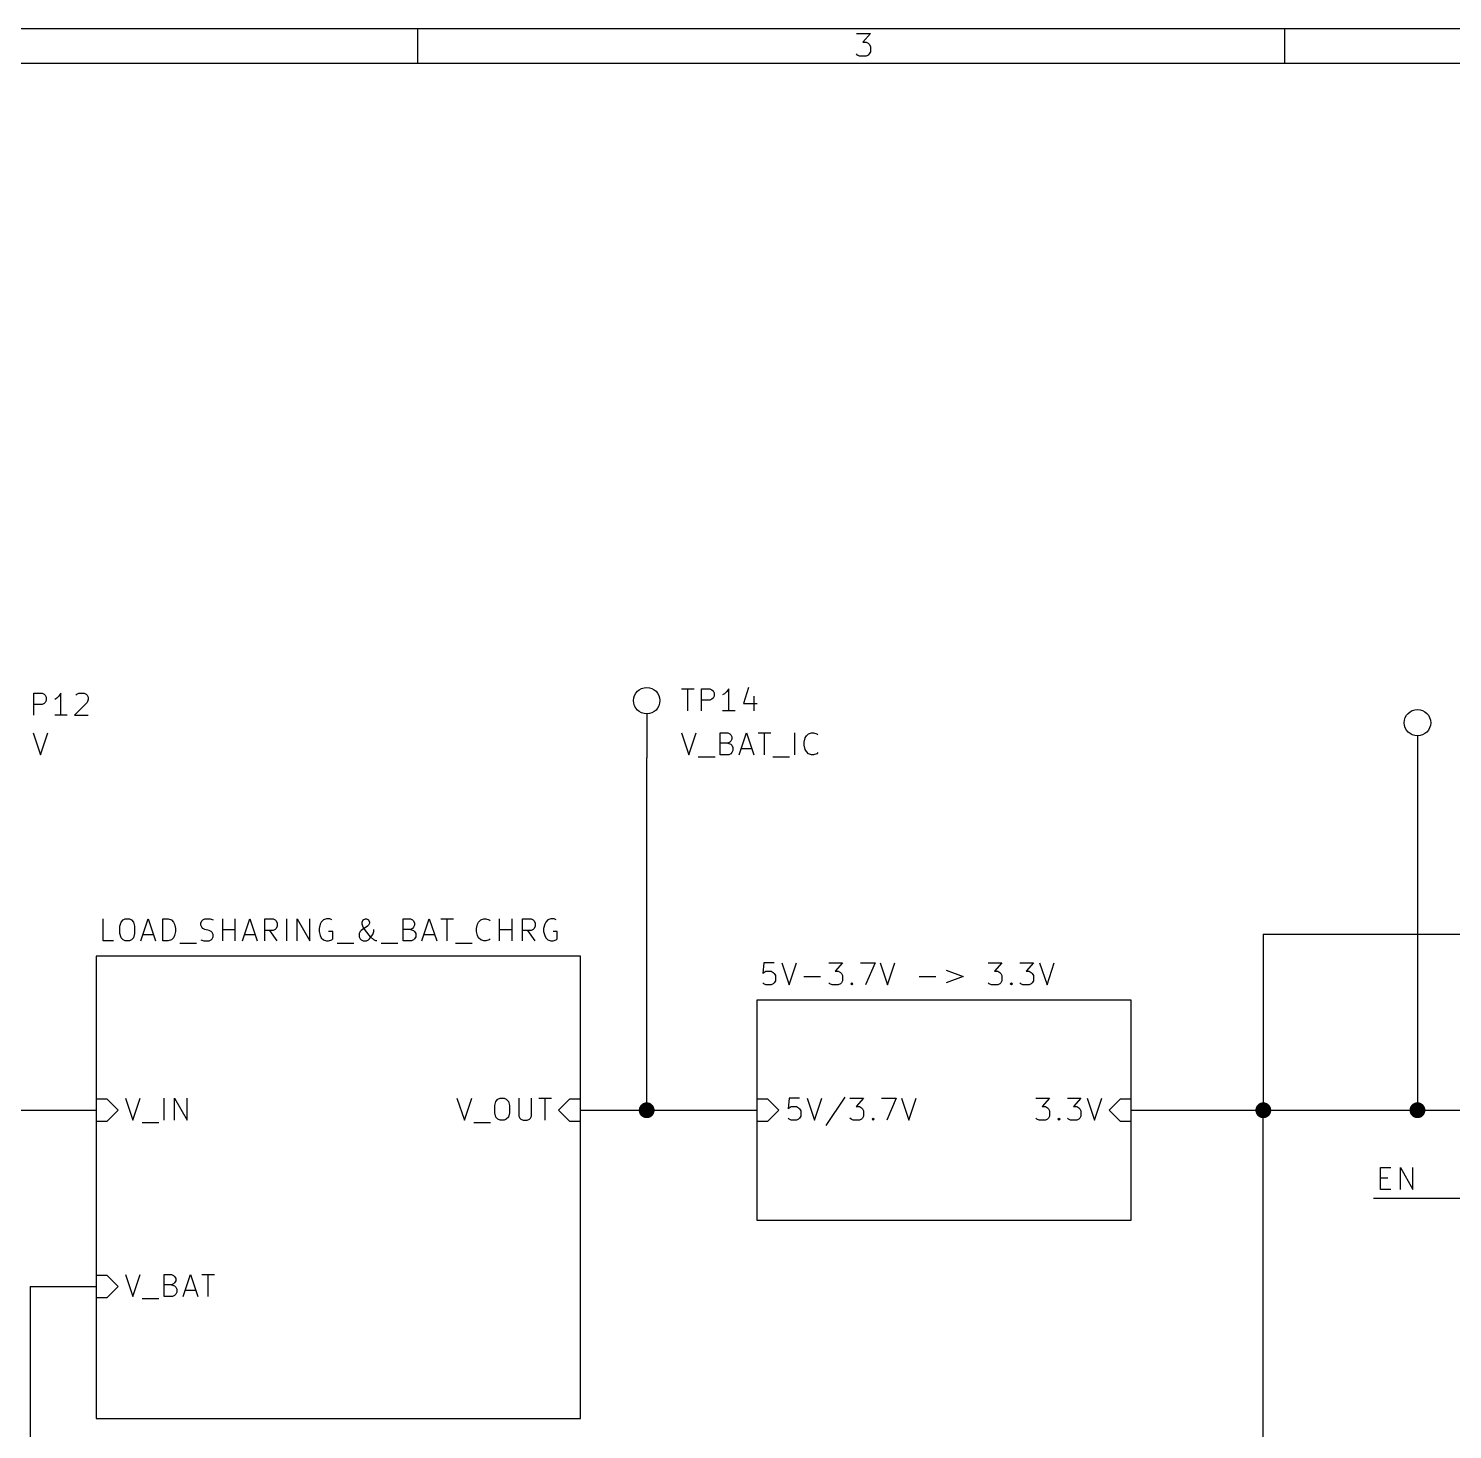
# Model space of a CAD drawing. Extents: x 0.4 to 11.3, y -7.9 to -0.4.
# Drawn here: x 3.446 to 6.68, y -3.575 to -0.394 of the extents above; entities that cross this region are included whole.
import ezdxf

# ---------------------------------------------------------------- set-up
doc = ezdxf.new("R2010")
doc.units = 0
doc.header["$MEASUREMENT"] = 0
for name, color, linetype in [('CYAN2', 4, 'CONTINUOUS'), ('GRAY1', 251, 'CONTINUOUS'), ('GREEN3', 91, 'CONTINUOUS'), ('LYELLOW', 51, 'CONTINUOUS'), ('RED2', 1, 'CONTINUOUS')]:
    doc.layers.add(name, color=color, linetype=linetype)

msp = doc.modelspace()

# ---------------------------------------------------------------- linework, layer by layer
at = {"layer": 'CYAN2', "linetype": 'CONTINUOUS'}
for p, q in [((3.4583, -1.9528), (3.4583, -1.9028)), ((3.4583, -1.9028), (3.4774, -1.9028)), ((3.4774, -1.9028), (3.4821, -1.9052)), ((3.4821, -1.9052), (3.4845, -1.9076)), ((3.5202, -1.9028), (3.5155, -1.9099)), ((3.5202, -1.9528), (3.5202, -1.9028)), ((3.5536, -1.9076), (3.5559, -1.9052)), ((3.5559, -1.9052), (3.5607, -1.9028)), ((3.5607, -1.9028), (3.5726, -1.9028)), ((3.5726, -1.9028), (3.5774, -1.9052)), ((3.5774, -1.9052), (3.5798, -1.9076)), ((4.9291, -1.8928), (4.9577, -1.8928)), ((4.9434, -1.9428), (4.9434, -1.8928)), ((4.9744, -1.9428), (4.9744, -1.8928)), ((4.9744, -1.8928), (4.9934, -1.8928)), ((4.9934, -1.8928), (4.9982, -1.8952)), ((4.9982, -1.8952), (5.0006, -1.8976)), ((5.0006, -1.8976), (5.0029, -1.9023)), ((5.0029, -1.9023), (5.0029, -1.9095)), ((5.0268, -1.9047), (5.022, -1.9071)), ((5.0315, -1.8999), (5.0268, -1.9047)), ((5.0363, -1.8928), (5.0315, -1.8999)), ((5.0363, -1.9428), (5.0363, -1.8928)), ((5.0815, -1.8904), (5.0696, -1.9261)), ((3.4774, -1.929), (3.4583, -1.929)), ((3.4821, -1.9266), (3.4774, -1.929)), ((3.4845, -1.9242), (3.4821, -1.9266)), ((3.4845, -1.9076), (3.4869, -1.9123)), ((3.4869, -1.9195), (3.4845, -1.9242)), ((3.4869, -1.9123), (3.4869, -1.9195)), ((3.5107, -1.9147), (3.506, -1.9171)), ((3.5155, -1.9099), (3.5107, -1.9147)), ((3.5798, -1.9242), (3.5512, -1.9528)), ((3.5798, -1.9076), (3.5821, -1.9123)), ((3.5821, -1.9171), (3.5798, -1.9242)), ((3.5821, -1.9123), (3.5821, -1.9171)), ((4.9934, -1.919), (4.9744, -1.919)), ((4.9982, -1.9166), (4.9934, -1.919)), ((5.0006, -1.9142), (4.9982, -1.9166)), ((5.0029, -1.9095), (5.0006, -1.9142)), ((5.0696, -1.9261), (5.1006, -1.9261)), ((5.0934, -1.9095), (5.0934, -1.9428)), ((3.5345, -1.9528), (3.506, -1.9528)), ((3.5512, -1.9528), (3.5821, -1.9528)), ((5.0506, -1.9428), (5.022, -1.9428)), ((3.4571, -1.9928), (3.4738, -2.0428)), ((3.4738, -2.0428), (3.4905, -1.9928)), ((4.9291, -1.9928), (4.9458, -2.0428)), ((4.9458, -2.0428), (4.9625, -1.9928)), ((5.0172, -2.0428), (5.0172, -1.9928)), ((5.0172, -1.9928), (5.0339, -1.9928)), ((5.0339, -1.9928), (5.0387, -1.9952)), ((5.0387, -1.9952), (5.041, -1.9976)), ((5.041, -1.9976), (5.0434, -2.0023)), ((5.0434, -2.0023), (5.0434, -2.0071)), ((5.0601, -2.0428), (5.0768, -1.9928)), ((5.0768, -1.9928), (5.0934, -2.0428)), ((5.1029, -1.9928), (5.1315, -1.9928)), ((5.1172, -2.0428), (5.1172, -1.9928)), ((5.1863, -2.0428), (5.1863, -1.9928)), ((5.2101, -2.0047), (5.2125, -1.9999)), ((5.2125, -1.9999), (5.2172, -1.9952)), ((5.2172, -1.9952), (5.2244, -1.9928)), ((5.2244, -1.9928), (5.2291, -1.9928)), ((5.2291, -1.9928), (5.2363, -1.9952)), ((5.2363, -1.9952), (5.2387, -1.9976)), ((5.0339, -2.0166), (5.0172, -2.0166)), ((5.0387, -2.0142), (5.0339, -2.0166)), ((5.0339, -2.0166), (5.041, -2.019)), ((5.041, -2.0119), (5.0387, -2.0142)), ((5.0434, -2.0071), (5.041, -2.0119)), ((5.041, -2.019), (5.0434, -2.0214)), ((5.0434, -2.0214), (5.0458, -2.0261)), ((5.0458, -2.0333), (5.0434, -2.038)), ((5.0458, -2.0261), (5.0458, -2.0333)), ((5.0649, -2.0285), (5.0887, -2.0285)), ((5.2077, -2.0142), (5.2101, -2.0047)), ((5.2077, -2.0214), (5.2077, -2.0142)), ((5.2101, -2.0309), (5.2077, -2.0214)), ((5.2125, -2.0357), (5.2101, -2.0309)), ((5.2172, -2.0404), (5.2125, -2.0357)), ((4.9672, -2.0476), (5.0053, -2.0476)), ((5.0363, -2.0428), (5.0172, -2.0428)), ((5.041, -2.0404), (5.0363, -2.0428)), ((5.0434, -2.038), (5.041, -2.0404)), ((5.1363, -2.0476), (5.1744, -2.0476)), ((5.2244, -2.0428), (5.2172, -2.0404)), ((5.2291, -2.0428), (5.2244, -2.0428)), ((5.2363, -2.0404), (5.2291, -2.0428)), ((5.2387, -2.038), (5.2363, -2.0404)), ((3.616, -2.4655), (3.616, -2.4155)), ((3.6541, -2.4322), (3.6565, -2.4227)), ((3.6565, -2.4227), (3.6613, -2.4179)), ((3.6613, -2.4179), (3.666, -2.4155)), ((3.666, -2.4155), (3.6755, -2.4155)), ((3.6755, -2.4155), (3.6803, -2.4179)), ((3.6803, -2.4179), (3.6851, -2.4227)), ((3.6851, -2.4227), (3.6874, -2.4322)), ((3.7017, -2.4655), (3.7184, -2.4155)), ((3.7184, -2.4155), (3.7351, -2.4655)), ((3.7517, -2.4655), (3.7517, -2.4155)), ((3.7517, -2.4155), (3.7636, -2.4155)), ((3.7636, -2.4155), (3.7708, -2.4179)), ((3.7708, -2.4179), (3.7755, -2.4227)), ((3.7755, -2.4227), (3.7779, -2.4274)), ((3.8374, -2.4251), (3.8398, -2.4203)), ((3.8398, -2.4203), (3.8422, -2.4179)), ((3.8422, -2.4179), (3.847, -2.4155)), ((3.847, -2.4155), (3.8589, -2.4155)), ((3.8589, -2.4155), (3.866, -2.4179)), ((3.8874, -2.4655), (3.8874, -2.4155)), ((3.916, -2.4655), (3.916, -2.4155)), ((3.9327, -2.4655), (3.9493, -2.4155)), ((3.9493, -2.4155), (3.966, -2.4655)), ((3.9827, -2.4655), (3.9827, -2.4155)), ((3.9827, -2.4155), (4.0017, -2.4155)), ((4.0017, -2.4155), (4.0065, -2.4179)), ((4.0065, -2.4179), (4.0089, -2.4203)), ((4.0089, -2.4203), (4.0113, -2.4251)), ((4.0327, -2.4655), (4.0327, -2.4155)), ((4.0565, -2.4655), (4.0565, -2.4155)), ((4.0565, -2.4155), (4.0851, -2.4655)), ((4.0851, -2.4655), (4.0851, -2.4155)), ((4.1113, -2.4227), (4.1089, -2.4274)), ((4.116, -2.4179), (4.1113, -2.4227)), ((4.1232, -2.4155), (4.116, -2.4179)), ((4.1303, -2.4155), (4.1232, -2.4155)), ((4.1351, -2.4179), (4.1303, -2.4155)), ((4.2041, -2.4227), (4.2065, -2.4179)), ((4.2041, -2.4274), (4.2041, -2.4227)), ((4.2065, -2.4179), (4.2113, -2.4155)), ((4.2113, -2.4155), (4.2136, -2.4155)), ((4.2136, -2.4155), (4.2184, -2.4179)), ((4.2184, -2.4179), (4.2208, -2.4227)), ((4.2208, -2.4227), (4.2208, -2.4251)), ((4.297, -2.4655), (4.297, -2.4155)), ((4.297, -2.4155), (4.3136, -2.4155)), ((4.3136, -2.4155), (4.3184, -2.4179)), ((4.3184, -2.4179), (4.3208, -2.4203)), ((4.3208, -2.4203), (4.3232, -2.4251)), ((4.3398, -2.4655), (4.3565, -2.4155)), ((4.3565, -2.4155), (4.3732, -2.4655)), ((4.3827, -2.4155), (4.4113, -2.4155)), ((4.397, -2.4655), (4.397, -2.4155)), ((4.466, -2.4274), (4.4684, -2.4227)), ((4.4684, -2.4227), (4.4732, -2.4179)), ((4.4732, -2.4179), (4.4803, -2.4155)), ((4.4803, -2.4155), (4.4851, -2.4155)), ((4.4851, -2.4155), (4.4922, -2.4179)), ((4.4922, -2.4179), (4.4946, -2.4203)), ((4.516, -2.4655), (4.516, -2.4155)), ((4.5446, -2.4655), (4.5446, -2.4155)), ((4.5684, -2.4655), (4.5684, -2.4155)), ((4.5684, -2.4155), (4.5874, -2.4155)), ((4.5874, -2.4155), (4.5922, -2.4179)), ((4.5922, -2.4179), (4.5946, -2.4203)), ((4.5946, -2.4203), (4.597, -2.4251)), ((4.6208, -2.4227), (4.6184, -2.4274)), ((4.6255, -2.4179), (4.6208, -2.4227)), ((4.6327, -2.4155), (4.6255, -2.4179)), ((4.6398, -2.4155), (4.6327, -2.4155)), ((4.6446, -2.4179), (4.6398, -2.4155)), ((3.6541, -2.4489), (3.6541, -2.4322)), ((3.6565, -2.4584), (3.6541, -2.4489)), ((3.6874, -2.4489), (3.6851, -2.4584)), ((3.6874, -2.4322), (3.6874, -2.4489)), ((3.7065, -2.4513), (3.7303, -2.4513)), ((3.7779, -2.4536), (3.7755, -2.4584)), ((3.7779, -2.4274), (3.7803, -2.437)), ((3.7803, -2.4441), (3.7779, -2.4536)), ((3.7803, -2.437), (3.7803, -2.4441)), ((3.8374, -2.4298), (3.8374, -2.4251)), ((3.8398, -2.4346), (3.8374, -2.4298)), ((3.8422, -2.437), (3.8398, -2.4346)), ((3.847, -2.4393), (3.8422, -2.437)), ((3.8565, -2.4417), (3.847, -2.4393)), ((3.8613, -2.4441), (3.8565, -2.4417)), ((3.8636, -2.4465), (3.8613, -2.4441)), ((3.866, -2.4513), (3.8636, -2.4465)), ((3.8636, -2.4608), (3.866, -2.456)), ((3.866, -2.456), (3.866, -2.4513)), ((3.8874, -2.4393), (3.916, -2.4393)), ((3.9374, -2.4513), (3.9613, -2.4513)), ((4.0017, -2.4417), (3.9827, -2.4417)), ((4.0113, -2.4655), (3.9946, -2.4417)), ((4.0065, -2.4393), (4.0017, -2.4417)), ((4.0089, -2.437), (4.0065, -2.4393)), ((4.0113, -2.4322), (4.0089, -2.437)), ((4.0113, -2.4251), (4.0113, -2.4322)), ((4.1089, -2.4274), (4.1065, -2.437)), ((4.1065, -2.437), (4.1065, -2.4441)), ((4.1065, -2.4441), (4.1089, -2.4536)), ((4.1089, -2.4536), (4.1113, -2.4584)), ((4.1374, -2.4441), (4.1279, -2.4441)), ((4.1374, -2.4608), (4.1374, -2.4441)), ((4.1994, -2.4441), (4.197, -2.4489)), ((4.197, -2.4489), (4.197, -2.456)), ((4.197, -2.456), (4.1994, -2.4608)), ((4.2017, -2.4417), (4.1994, -2.4441)), ((4.216, -2.4322), (4.2017, -2.4417)), ((4.2065, -2.4346), (4.2041, -2.4274)), ((4.2113, -2.4417), (4.2065, -2.4346)), ((4.2232, -2.456), (4.2113, -2.4417)), ((4.2184, -2.4298), (4.216, -2.4322)), ((4.2208, -2.4251), (4.2184, -2.4298)), ((4.2208, -2.4608), (4.2279, -2.4513)), ((4.2303, -2.4632), (4.2232, -2.456)), ((4.2279, -2.4513), (4.2303, -2.4441)), ((4.2303, -2.4441), (4.2303, -2.4393)), ((4.3136, -2.4393), (4.297, -2.4393)), ((4.3184, -2.437), (4.3136, -2.4393)), ((4.3136, -2.4393), (4.3208, -2.4417)), ((4.3208, -2.4346), (4.3184, -2.437)), ((4.3232, -2.4298), (4.3208, -2.4346)), ((4.3208, -2.4417), (4.3232, -2.4441)), ((4.3232, -2.4251), (4.3232, -2.4298)), ((4.3232, -2.4441), (4.3255, -2.4489)), ((4.3255, -2.456), (4.3232, -2.4608)), ((4.3255, -2.4489), (4.3255, -2.456)), ((4.3446, -2.4513), (4.3684, -2.4513)), ((4.4636, -2.437), (4.466, -2.4274)), ((4.4636, -2.4441), (4.4636, -2.437)), ((4.466, -2.4536), (4.4636, -2.4441)), ((4.4684, -2.4584), (4.466, -2.4536)), ((4.516, -2.4393), (4.5446, -2.4393)), ((4.5874, -2.4417), (4.5684, -2.4417)), ((4.597, -2.4655), (4.5803, -2.4417)), ((4.5922, -2.4393), (4.5874, -2.4417)), ((4.5946, -2.437), (4.5922, -2.4393)), ((4.597, -2.4322), (4.5946, -2.437)), ((4.597, -2.4251), (4.597, -2.4322)), ((4.6184, -2.4274), (4.616, -2.437)), ((4.616, -2.437), (4.616, -2.4441)), ((4.616, -2.4441), (4.6184, -2.4536)), ((4.6184, -2.4536), (4.6208, -2.4584)), ((4.647, -2.4441), (4.6374, -2.4441)), ((4.647, -2.4608), (4.647, -2.4441)), ((3.6398, -2.4655), (3.616, -2.4655)), ((3.6613, -2.4632), (3.6565, -2.4584)), ((3.666, -2.4655), (3.6613, -2.4632)), ((3.6755, -2.4655), (3.666, -2.4655)), ((3.6803, -2.4632), (3.6755, -2.4655)), ((3.6851, -2.4584), (3.6803, -2.4632)), ((3.7636, -2.4655), (3.7517, -2.4655)), ((3.7708, -2.4632), (3.7636, -2.4655)), ((3.7755, -2.4584), (3.7708, -2.4632)), ((3.7898, -2.4703), (3.8279, -2.4703)), ((3.8374, -2.4632), (3.8446, -2.4655)), ((3.8446, -2.4655), (3.8565, -2.4655)), ((3.8565, -2.4655), (3.8613, -2.4632)), ((3.8613, -2.4632), (3.8636, -2.4608)), ((4.1113, -2.4584), (4.116, -2.4632)), ((4.116, -2.4632), (4.1232, -2.4655)), ((4.1232, -2.4655), (4.1279, -2.4655)), ((4.1279, -2.4655), (4.1351, -2.4632)), ((4.1351, -2.4632), (4.1374, -2.4608)), ((4.147, -2.4703), (4.1851, -2.4703)), ((4.1994, -2.4608), (4.2017, -2.4632)), ((4.2017, -2.4632), (4.2065, -2.4655)), ((4.2065, -2.4655), (4.2136, -2.4655)), ((4.2136, -2.4655), (4.2184, -2.4632)), ((4.2184, -2.4632), (4.2208, -2.4608)), ((4.2351, -2.4655), (4.2303, -2.4632)), ((4.2374, -2.4655), (4.2351, -2.4655)), ((4.247, -2.4703), (4.2851, -2.4703)), ((4.316, -2.4655), (4.297, -2.4655)), ((4.3208, -2.4632), (4.316, -2.4655)), ((4.3232, -2.4608), (4.3208, -2.4632)), ((4.416, -2.4703), (4.4541, -2.4703)), ((4.4732, -2.4632), (4.4684, -2.4584)), ((4.4803, -2.4655), (4.4732, -2.4632)), ((4.4851, -2.4655), (4.4803, -2.4655)), ((4.4922, -2.4632), (4.4851, -2.4655)), ((4.4946, -2.4608), (4.4922, -2.4632)), ((4.6208, -2.4584), (4.6255, -2.4632)), ((4.6255, -2.4632), (4.6327, -2.4655)), ((4.6327, -2.4655), (4.6374, -2.4655)), ((4.6374, -2.4655), (4.6446, -2.4632)), ((4.6446, -2.4632), (4.647, -2.4608)), ((5.116, -2.5155), (5.1136, -2.5393)), ((5.1398, -2.5155), (5.116, -2.5155)), ((5.1565, -2.5155), (5.1732, -2.5655)), ((5.1732, -2.5655), (5.1898, -2.5155)), ((5.2636, -2.5155), (5.2946, -2.5155)), ((5.2946, -2.5155), (5.2779, -2.5346)), ((5.3351, -2.5155), (5.3684, -2.5155)), ((5.3684, -2.5155), (5.347, -2.5655)), ((5.3803, -2.5155), (5.397, -2.5655)), ((5.397, -2.5655), (5.4136, -2.5155)), ((5.6255, -2.5155), (5.6565, -2.5155)), ((5.6565, -2.5155), (5.6398, -2.5346)), ((5.697, -2.5155), (5.7279, -2.5155)), ((5.7279, -2.5155), (5.7113, -2.5346)), ((5.7422, -2.5155), (5.7589, -2.5655)), ((5.7589, -2.5655), (5.7755, -2.5155)), ((5.1136, -2.5393), (5.116, -2.537)), ((5.116, -2.537), (5.1208, -2.5346)), ((5.1208, -2.5346), (5.1327, -2.5346)), ((5.1327, -2.5346), (5.1374, -2.537)), ((5.1374, -2.537), (5.1398, -2.5393)), ((5.1398, -2.5393), (5.1422, -2.5441)), ((5.1422, -2.5441), (5.1422, -2.556)), ((5.2065, -2.5465), (5.2446, -2.5465)), ((5.2779, -2.5346), (5.2851, -2.5346)), ((5.2851, -2.5346), (5.2898, -2.537)), ((5.2898, -2.537), (5.2922, -2.5393)), ((5.2922, -2.5393), (5.2946, -2.5441)), ((5.2946, -2.5441), (5.2946, -2.556)), ((5.4684, -2.5465), (5.5065, -2.5465)), ((5.5303, -2.5322), (5.5684, -2.5465)), ((5.5684, -2.5465), (5.5303, -2.5608)), ((5.6398, -2.5346), (5.647, -2.5346)), ((5.647, -2.5346), (5.6517, -2.537)), ((5.6517, -2.537), (5.6541, -2.5393)), ((5.6541, -2.5393), (5.6565, -2.5441)), ((5.6565, -2.5441), (5.6565, -2.556)), ((5.7113, -2.5346), (5.7184, -2.5346)), ((5.7184, -2.5346), (5.7232, -2.537)), ((5.7232, -2.537), (5.7255, -2.5393)), ((5.7255, -2.5393), (5.7279, -2.5441)), ((5.7279, -2.5441), (5.7279, -2.556)), ((5.116, -2.5632), (5.1136, -2.5608)), ((5.1208, -2.5655), (5.116, -2.5632)), ((5.1327, -2.5655), (5.1208, -2.5655)), ((5.1374, -2.5632), (5.1327, -2.5655)), ((5.1398, -2.5608), (5.1374, -2.5632)), ((5.1422, -2.556), (5.1398, -2.5608)), ((5.266, -2.5632), (5.2636, -2.5608)), ((5.2708, -2.5655), (5.266, -2.5632)), ((5.2851, -2.5655), (5.2708, -2.5655)), ((5.2898, -2.5632), (5.2851, -2.5655)), ((5.2922, -2.5608), (5.2898, -2.5632)), ((5.2946, -2.556), (5.2922, -2.5608)), ((5.3136, -2.5632), (5.316, -2.5608)), ((5.316, -2.5655), (5.3136, -2.5632)), ((5.316, -2.5608), (5.3184, -2.5632)), ((5.316, -2.5608), (5.316, -2.5655)), ((5.3184, -2.5632), (5.316, -2.5655)), ((5.6279, -2.5632), (5.6255, -2.5608)), ((5.6327, -2.5655), (5.6279, -2.5632)), ((5.647, -2.5655), (5.6327, -2.5655)), ((5.6517, -2.5632), (5.647, -2.5655)), ((5.6541, -2.5608), (5.6517, -2.5632)), ((5.6565, -2.556), (5.6541, -2.5608)), ((5.6755, -2.5632), (5.6779, -2.5608)), ((5.6779, -2.5655), (5.6755, -2.5632)), ((5.6779, -2.5608), (5.6803, -2.5632)), ((5.6779, -2.5608), (5.6779, -2.5655)), ((5.6803, -2.5632), (5.6779, -2.5655)), ((5.6994, -2.5632), (5.697, -2.5608)), ((5.7041, -2.5655), (5.6994, -2.5632)), ((5.7184, -2.5655), (5.7041, -2.5655)), ((5.7232, -2.5632), (5.7184, -2.5655)), ((5.7255, -2.5608), (5.7232, -2.5632)), ((5.7279, -2.556), (5.7255, -2.5608)), ((3.625, -2.825), (3.6, -2.825)), ((3.6, -2.825), (3.6, -2.875)), ((3.65, -2.85), (3.625, -2.825)), ((3.6664, -2.8228), (3.683, -2.8728)), ((3.683, -2.8728), (3.6997, -2.8228)), ((3.7545, -2.8728), (3.7545, -2.8228)), ((3.7783, -2.8728), (3.7783, -2.8228)), ((3.7783, -2.8228), (3.8068, -2.8728)), ((3.8068, -2.8728), (3.8068, -2.8228)), ((4.4193, -2.8228), (4.436, -2.8728)), ((4.436, -2.8728), (4.4527, -2.8228)), ((4.5051, -2.8395), (4.5074, -2.8299)), ((4.5051, -2.8561), (4.5051, -2.8395)), ((4.5074, -2.8299), (4.5122, -2.8252)), ((4.5122, -2.8252), (4.517, -2.8228)), ((4.517, -2.8228), (4.5265, -2.8228)), ((4.5265, -2.8228), (4.5312, -2.8252)), ((4.5312, -2.8252), (4.536, -2.8299)), ((4.536, -2.8299), (4.5384, -2.8395)), ((4.5384, -2.8395), (4.5384, -2.8561)), ((4.5598, -2.8228), (4.5598, -2.8633)), ((4.5884, -2.8633), (4.5884, -2.8228)), ((4.6051, -2.8228), (4.6336, -2.8228)), ((4.6193, -2.8728), (4.6193, -2.8228)), ((4.675, -2.825), (4.65, -2.85)), ((4.7, -2.825), (4.675, -2.825)), ((4.7, -2.875), (4.7, -2.825)), ((5.125, -2.825), (5.1, -2.825)), ((5.1, -2.825), (5.1, -2.875)), ((5.15, -2.85), (5.125, -2.825)), ((5.1735, -2.8228), (5.1711, -2.8466)), ((5.1711, -2.8466), (5.1735, -2.8442)), ((5.1973, -2.8228), (5.1735, -2.8228)), ((5.1735, -2.8442), (5.1783, -2.8419)), ((5.1783, -2.8419), (5.1902, -2.8419)), ((5.1902, -2.8419), (5.1949, -2.8442)), ((5.1949, -2.8442), (5.1973, -2.8466)), ((5.214, -2.8228), (5.2307, -2.8728)), ((5.2307, -2.8728), (5.2473, -2.8228)), ((5.2997, -2.8204), (5.2568, -2.8847)), ((5.3116, -2.8228), (5.3426, -2.8228)), ((5.3426, -2.8228), (5.3259, -2.8419)), ((5.3259, -2.8419), (5.333, -2.8419)), ((5.333, -2.8419), (5.3378, -2.8442)), ((5.3378, -2.8442), (5.3402, -2.8466)), ((5.383, -2.8228), (5.4164, -2.8228)), ((5.4164, -2.8228), (5.3949, -2.8728)), ((5.4283, -2.8228), (5.4449, -2.8728)), ((5.4449, -2.8728), (5.4616, -2.8228)), ((5.7336, -2.8228), (5.7646, -2.8228)), ((5.7646, -2.8228), (5.7479, -2.8419)), ((5.7479, -2.8419), (5.7551, -2.8419)), ((5.7551, -2.8419), (5.7598, -2.8442)), ((5.7598, -2.8442), (5.7622, -2.8466)), ((5.8051, -2.8228), (5.836, -2.8228)), ((5.836, -2.8228), (5.8193, -2.8419)), ((5.8193, -2.8419), (5.8265, -2.8419)), ((5.8265, -2.8419), (5.8312, -2.8442)), ((5.8312, -2.8442), (5.8336, -2.8466)), ((5.8503, -2.8228), (5.867, -2.8728)), ((5.867, -2.8728), (5.8836, -2.8228)), ((5.925, -2.825), (5.9, -2.85)), ((5.95, -2.825), (5.925, -2.825)), ((5.95, -2.875), (5.95, -2.825)), ((3.6, -2.875), (3.625, -2.875)), ((3.625, -2.875), (3.65, -2.85)), ((4.5074, -2.8657), (4.5051, -2.8561)), ((4.5122, -2.8704), (4.5074, -2.8657)), ((4.517, -2.8728), (4.5122, -2.8704)), ((4.5265, -2.8728), (4.517, -2.8728)), ((4.5312, -2.8704), (4.5265, -2.8728)), ((4.536, -2.8657), (4.5312, -2.8704)), ((4.5384, -2.8561), (4.536, -2.8657)), ((4.5598, -2.8633), (4.5622, -2.868)), ((4.5622, -2.868), (4.5646, -2.8704)), ((4.5646, -2.8704), (4.5693, -2.8728)), ((4.5693, -2.8728), (4.5789, -2.8728)), ((4.5789, -2.8728), (4.5836, -2.8704)), ((4.5836, -2.8704), (4.586, -2.868)), ((4.586, -2.868), (4.5884, -2.8633)), ((4.65, -2.85), (4.675, -2.875)), ((4.675, -2.875), (4.7, -2.875)), ((5.1, -2.875), (5.125, -2.875)), ((5.125, -2.875), (5.15, -2.85)), ((5.1735, -2.8704), (5.1711, -2.868)), ((5.1783, -2.8728), (5.1735, -2.8704)), ((5.1902, -2.8728), (5.1783, -2.8728)), ((5.1949, -2.8704), (5.1902, -2.8728)), ((5.1973, -2.868), (5.1949, -2.8704)), ((5.1973, -2.8466), (5.1997, -2.8514)), ((5.1997, -2.8633), (5.1973, -2.868)), ((5.1997, -2.8514), (5.1997, -2.8633)), ((5.314, -2.8704), (5.3116, -2.868)), ((5.3188, -2.8728), (5.314, -2.8704)), ((5.333, -2.8728), (5.3188, -2.8728)), ((5.3378, -2.8704), (5.333, -2.8728)), ((5.3402, -2.868), (5.3378, -2.8704)), ((5.3402, -2.8466), (5.3426, -2.8514)), ((5.3426, -2.8633), (5.3402, -2.868)), ((5.3426, -2.8514), (5.3426, -2.8633)), ((5.3616, -2.8704), (5.364, -2.868)), ((5.364, -2.8728), (5.3616, -2.8704)), ((5.364, -2.868), (5.3664, -2.8704)), ((5.364, -2.868), (5.364, -2.8728)), ((5.3664, -2.8704), (5.364, -2.8728)), ((5.736, -2.8704), (5.7336, -2.868)), ((5.7408, -2.8728), (5.736, -2.8704)), ((5.7551, -2.8728), (5.7408, -2.8728)), ((5.7598, -2.8704), (5.7551, -2.8728)), ((5.7622, -2.868), (5.7598, -2.8704)), ((5.7622, -2.8466), (5.7646, -2.8514)), ((5.7646, -2.8633), (5.7622, -2.868)), ((5.7646, -2.8514), (5.7646, -2.8633)), ((5.7836, -2.8704), (5.786, -2.868)), ((5.786, -2.8728), (5.7836, -2.8704)), ((5.786, -2.868), (5.7884, -2.8704)), ((5.786, -2.868), (5.786, -2.8728)), ((5.7884, -2.8704), (5.786, -2.8728)), ((5.8074, -2.8704), (5.8051, -2.868)), ((5.8122, -2.8728), (5.8074, -2.8704)), ((5.8265, -2.8728), (5.8122, -2.8728)), ((5.8312, -2.8704), (5.8265, -2.8728)), ((5.8336, -2.868), (5.8312, -2.8704)), ((5.8336, -2.8466), (5.836, -2.8514)), ((5.836, -2.8633), (5.8336, -2.868)), ((5.836, -2.8514), (5.836, -2.8633)), ((5.9, -2.85), (5.925, -2.875)), ((5.925, -2.875), (5.95, -2.875)), ((3.7045, -2.8776), (3.7426, -2.8776)), ((4.4574, -2.8776), (4.4955, -2.8776)), ((3.625, -3.225), (3.6, -3.225)), ((3.6, -3.225), (3.6, -3.275)), ((3.65, -3.25), (3.625, -3.225)), ((3.6664, -3.2228), (3.683, -3.2728)), ((3.683, -3.2728), (3.6997, -3.2228)), ((3.7545, -3.2728), (3.7545, -3.2228)), ((3.7545, -3.2228), (3.7711, -3.2228)), ((3.7711, -3.2228), (3.7759, -3.2252)), ((3.7759, -3.2252), (3.7783, -3.2276)), ((3.7783, -3.2276), (3.7807, -3.2323)), ((3.7807, -3.2323), (3.7807, -3.2371)), ((3.7973, -3.2728), (3.814, -3.2228)), ((3.814, -3.2228), (3.8307, -3.2728)), ((3.8402, -3.2228), (3.8688, -3.2228)), ((3.8545, -3.2728), (3.8545, -3.2228)), ((3.625, -3.275), (3.65, -3.25)), ((3.7711, -3.2466), (3.7545, -3.2466)), ((3.7759, -3.2442), (3.7711, -3.2466)), ((3.7711, -3.2466), (3.7783, -3.249)), ((3.7783, -3.2419), (3.7759, -3.2442)), ((3.7807, -3.2371), (3.7783, -3.2419)), ((3.7783, -3.249), (3.7807, -3.2514)), ((3.7807, -3.2514), (3.783, -3.2561)), ((3.783, -3.2633), (3.7807, -3.268)), ((3.783, -3.2561), (3.783, -3.2633)), ((3.8021, -3.2585), (3.8259, -3.2585)), ((3.6, -3.275), (3.625, -3.275)), ((3.7045, -3.2776), (3.7426, -3.2776)), ((3.7735, -3.2728), (3.7545, -3.2728)), ((3.7783, -3.2704), (3.7735, -3.2728)), ((3.7807, -3.268), (3.7783, -3.2704))]:
    msp.add_line(p, q, dxfattribs=at)
at = {"layer": 'GRAY1', "linetype": 'CONTINUOUS'}
for p, q in [((6.516, -3.0298), (6.516, -2.9798)), ((6.516, -2.9798), (6.5398, -2.9798)), ((6.516, -3.0036), (6.5327, -3.0036)), ((6.5612, -3.0298), (6.5612, -2.9798)), ((6.5612, -2.9798), (6.5898, -3.0298)), ((6.5898, -3.0298), (6.5898, -2.9798)), ((6.5398, -3.0298), (6.516, -3.0298))]:
    msp.add_line(p, q, dxfattribs=at)
at = {"layer": 'GREEN3', "linetype": 'CONTINUOUS'}
for p, q in [((4.85, -2.85), (4.85, -2.05)), ((6.6, -2.1), (6.6, -2.85)), ((6.25, -2.45), (6.25, -2.85)), ((6.25, -2.45), (7.9, -2.45)), ((3.35, -2.85), (3.6, -2.85)), ((4.7, -2.85), (4.85, -2.85)), ((4.85, -2.85), (5.1, -2.85)), ((5.95, -2.85), (6.25, -2.85)), ((6.25, -2.85), (6.6, -2.85)), ((6.25, -3.75), (6.25, -2.85)), ((6.6, -2.85), (6.85, -2.85)), ((6.5, -3.05), (6.85, -3.05)), ((3.45, -3.25), (3.6, -3.25)), ((3.45, -3.25), (3.45, -4.1))]:
    msp.add_line(p, q, dxfattribs=at)
at = {"layer": 'GREEN3', "const_width": 0.018}
for points in [[(4.841, -2.85, 1), (4.859, -2.85, 1)], [(6.241, -2.85, 1), (6.259, -2.85, 1)], [(6.591, -2.85, 1), (6.609, -2.85, 1)]]:
    msp.add_lwpolyline(points, format="xyb", close=True, dxfattribs=at)
at = {"layer": 'LYELLOW', "linetype": 'CONTINUOUS'}
for p, q in [((3.6, -2.5), (3.6, -3.55)), ((4.7, -2.5), (3.6, -2.5)), ((4.7, -3.55), (4.7, -2.5)), ((5.1, -2.6), (5.1, -3.1)), ((5.95, -2.6), (5.1, -2.6)), ((5.95, -3.1), (5.95, -2.6)), ((5.1, -3.1), (5.95, -3.1)), ((3.6, -3.55), (4.7, -3.55))]:
    msp.add_line(p, q, dxfattribs=at)
at = {"layer": 'RED2', "linetype": 'CONTINUOUS'}
for p, q in [((0.3937, -0.3937), (11.2993, -0.3937)), ((4.3307, -0.4724), (4.3307, -0.3937)), ((5.3262, -0.4053), (5.3578, -0.4053)), ((5.3578, -0.4053), (5.3408, -0.4248)), ((6.2992, -0.4724), (6.2992, -0.3937)), ((5.3286, -0.454), (5.3262, -0.4516)), ((5.3408, -0.4248), (5.3481, -0.4248)), ((5.3481, -0.4248), (5.353, -0.4272)), ((5.353, -0.4272), (5.3554, -0.4296)), ((5.3554, -0.4516), (5.353, -0.454)), ((5.3554, -0.4296), (5.3578, -0.4345)), ((5.3578, -0.4467), (5.3554, -0.4516)), ((5.3578, -0.4345), (5.3578, -0.4467)), ((0.4724, -0.4724), (11.2206, -0.4724)), ((5.3335, -0.4564), (5.3286, -0.454)), ((5.3481, -0.4564), (5.3335, -0.4564)), ((5.353, -0.454), (5.3481, -0.4564)), ((4.85, -1.95), (4.85, -2.05)), ((6.6, -2), (6.6, -2.1)), ((3.6, -2.5), (3.6, -3.55)), ((4.7, -2.5), (3.6, -2.5)), ((4.7, -3.55), (4.7, -2.5)), ((5.1, -2.6), (5.1, -3.1)), ((5.95, -2.6), (5.1, -2.6)), ((5.95, -3.1), (5.95, -2.6)), ((5.1, -3.1), (5.95, -3.1)), ((3.6, -3.55), (4.7, -3.55))]:
    msp.add_line(p, q, dxfattribs=at)
at = {"layer": 'RED2'}
for centre in [(4.85, -1.92), (6.6, -1.97)]:
    msp.add_circle(centre, 0.03, dxfattribs=at)

doc.saveas('drawing.dxf')
